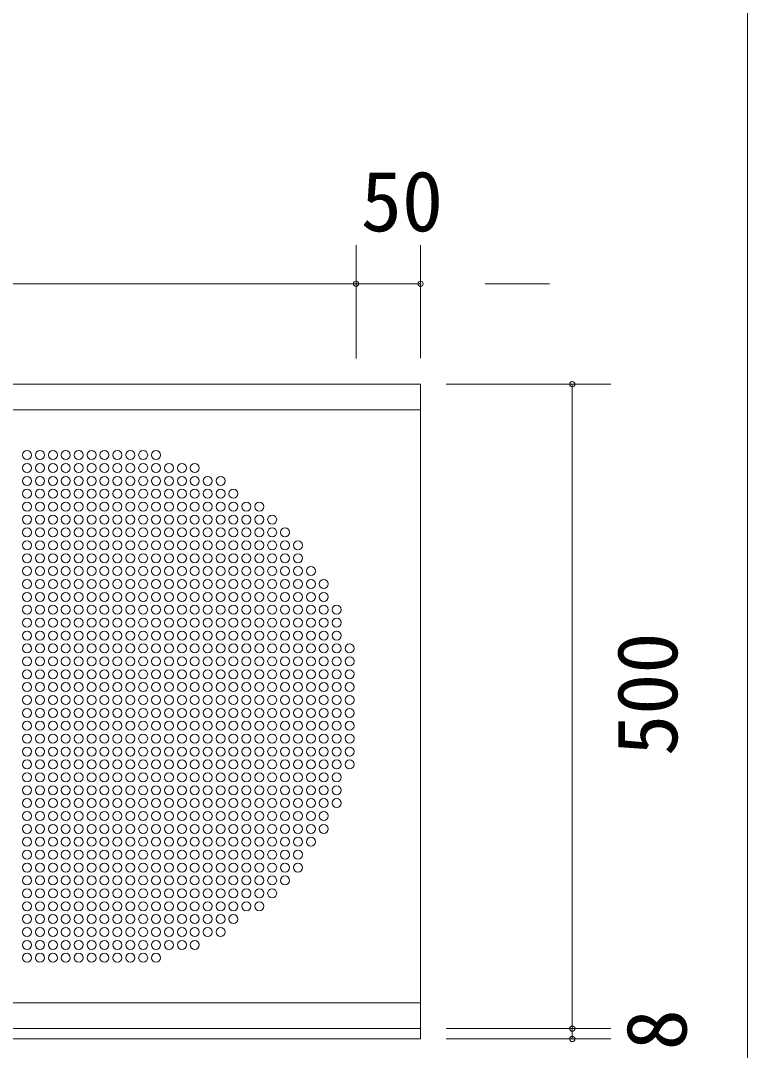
# Model space of a CAD drawing. Units: millimetres, scale not verified. Extents: x -2012 to 2012, y -1388 to 1388.
# Drawn here: x 1449 to 2012, y -838 to -39 of the extents above; entities that cross this region are included whole.
import ezdxf
from ezdxf.enums import TextEntityAlignment as Align

# ---------------------------------------------------------------- set-up
doc = ezdxf.new("R2010")
doc.units = ezdxf.units.MM
doc.header["$LTSCALE"] = 8
doc.header["$PDMODE"] = 32
doc.header["$PDSIZE"] = 4
for name, color, linetype, lineweight in [('0-1_(3m)ﾒッｼュﾊﾟﾈﾙ', 7, 'Continuous', 9), ('0-2_0', 7, 'Continuous', 9), ('1-4_図面枠', 7, 'Continuous', 9)]:
    doc.layers.add(name, color=color, linetype=linetype, lineweight=lineweight)
doc.styles.add('ＭＳ ゴシック', font='')
doc.styles.get('ＭＳ ゴシック').set_extended_font_data('MS Gothic')

msp = doc.modelspace()

# ---------------------------------------------------------------- linework, layer by layer
at = {"layer": '0-1_(3m)ﾒッｼュﾊﾟﾈﾙ'}
for p, q in [((1759.127, -321.179), (-1240.873, -321.179)), ((1759.127, -829.179), (1759.127, -321.179)), ((-1240.873, -341.179), (1759.127, -341.179)), ((-1240.873, -801.179), (1759.127, -801.179)), ((-1240.873, -821.179), (1759.127, -821.179)), ((-1240.873, -829.179), (1759.127, -829.179))]:
    msp.add_line(p, q, dxfattribs=at)
for centre in [(1454.127, -376.179), (1464.127, -376.179), (1474.127, -376.179), (1484.127, -376.179), (1494.127, -376.179), (1504.127, -376.179), (1514.127, -376.179), (1524.127, -376.179), (1534.127, -376.179), (1544.127, -376.179), (1554.127, -376.179), (1454.127, -386.179), (1464.127, -386.179), (1474.127, -386.179), (1484.127, -386.179), (1494.127, -386.179), (1504.127, -386.179), (1514.127, -386.179), (1524.127, -386.179), (1534.127, -386.179), (1544.127, -386.179), (1554.127, -386.179), (1564.127, -386.179), (1574.127, -386.179), (1584.127, -386.179), (1454.127, -396.179), (1464.127, -396.179), (1474.127, -396.179), (1484.127, -396.179), (1494.127, -396.179), (1504.127, -396.179), (1514.127, -396.179), (1524.127, -396.179), (1534.127, -396.179), (1544.127, -396.179), (1554.127, -396.179), (1564.127, -396.179), (1574.127, -396.179), (1584.127, -396.179), (1594.127, -396.179), (1604.127, -396.179), (1454.127, -406.179), (1464.127, -406.179), (1474.127, -406.179), (1484.127, -406.179), (1494.127, -406.179), (1504.127, -406.179), (1514.127, -406.179), (1524.127, -406.179), (1534.127, -406.179), (1544.127, -406.179), (1554.127, -406.179), (1564.127, -406.179), (1574.127, -406.179), (1584.127, -406.179), (1594.127, -406.179), (1604.127, -406.179), (1614.127, -406.179), (1454.127, -416.179), (1464.127, -416.179), (1474.127, -416.179), (1484.127, -416.179), (1494.127, -416.179), (1504.127, -416.179), (1514.127, -416.179), (1524.127, -416.179), (1534.127, -416.179), (1544.127, -416.179), (1554.127, -416.179), (1564.127, -416.179), (1574.127, -416.179), (1584.127, -416.179), (1594.127, -416.179), (1604.127, -416.179), (1614.127, -416.179), (1624.127, -416.179), (1634.127, -416.179), (1454.127, -426.179), (1464.127, -426.179), (1474.127, -426.179), (1484.127, -426.179), (1494.127, -426.179), (1504.127, -426.179), (1514.127, -426.179), (1524.127, -426.179), (1534.127, -426.179), (1544.127, -426.179), (1554.127, -426.179), (1564.127, -426.179), (1574.127, -426.179), (1584.127, -426.179), (1594.127, -426.179), (1604.127, -426.179), (1614.127, -426.179), (1624.127, -426.179), (1634.127, -426.179), (1644.127, -426.179), (1454.127, -436.179), (1464.127, -436.179), (1474.127, -436.179), (1484.127, -436.179), (1494.127, -436.179), (1504.127, -436.179), (1514.127, -436.179), (1524.127, -436.179), (1534.127, -436.179), (1544.127, -436.179), (1554.127, -436.179), (1564.127, -436.179), (1574.127, -436.179), (1584.127, -436.179), (1594.127, -436.179), (1604.127, -436.179), (1614.127, -436.179), (1624.127, -436.179), (1634.127, -436.179), (1644.127, -436.179), (1654.127, -436.179), (1454.127, -446.179), (1464.127, -446.179), (1474.127, -446.179), (1484.127, -446.179), (1494.127, -446.179), (1504.127, -446.179), (1514.127, -446.179), (1524.127, -446.179), (1534.127, -446.179), (1544.127, -446.179), (1554.127, -446.179), (1564.127, -446.179), (1574.127, -446.179), (1584.127, -446.179), (1594.127, -446.179), (1604.127, -446.179), (1614.127, -446.179), (1624.127, -446.179), (1634.127, -446.179), (1644.127, -446.179), (1654.127, -446.179), (1664.127, -446.179), (1454.127, -456.179), (1464.127, -456.179), (1474.127, -456.179), (1484.127, -456.179), (1494.127, -456.179), (1504.127, -456.179), (1514.127, -456.179), (1524.127, -456.179), (1534.127, -456.179), (1544.127, -456.179), (1554.127, -456.179), (1564.127, -456.179), (1574.127, -456.179), (1584.127, -456.179), (1594.127, -456.179), (1604.127, -456.179), (1614.127, -456.179), (1624.127, -456.179), (1634.127, -456.179), (1644.127, -456.179), (1654.127, -456.179), (1664.127, -456.179), (1454.127, -466.179), (1464.127, -466.179), (1474.127, -466.179), (1484.127, -466.179), (1494.127, -466.179), (1504.127, -466.179), (1514.127, -466.179), (1524.127, -466.179), (1534.127, -466.179), (1544.127, -466.179), (1554.127, -466.179), (1564.127, -466.179), (1574.127, -466.179), (1584.127, -466.179), (1594.127, -466.179), (1604.127, -466.179), (1614.127, -466.179), (1624.127, -466.179), (1634.127, -466.179), (1644.127, -466.179), (1654.127, -466.179), (1664.127, -466.179), (1674.127, -466.179), (1454.127, -476.179), (1464.127, -476.179), (1474.127, -476.179), (1484.127, -476.179), (1494.127, -476.179), (1504.127, -476.179), (1514.127, -476.179), (1524.127, -476.179), (1534.127, -476.179), (1544.127, -476.179), (1554.127, -476.179), (1564.127, -476.179), (1574.127, -476.179), (1584.127, -476.179), (1594.127, -476.179), (1604.127, -476.179), (1614.127, -476.179), (1624.127, -476.179), (1634.127, -476.179), (1644.127, -476.179), (1654.127, -476.179), (1664.127, -476.179), (1674.127, -476.179), (1684.127, -476.179), (1454.127, -486.179), (1464.127, -486.179), (1474.127, -486.179), (1484.127, -486.179), (1494.127, -486.179), (1504.127, -486.179), (1514.127, -486.179), (1524.127, -486.179), (1534.127, -486.179), (1544.127, -486.179), (1554.127, -486.179), (1564.127, -486.179), (1574.127, -486.179), (1584.127, -486.179), (1594.127, -486.179), (1604.127, -486.179), (1614.127, -486.179), (1624.127, -486.179), (1634.127, -486.179), (1644.127, -486.179), (1654.127, -486.179), (1664.127, -486.179), (1674.127, -486.179), (1684.127, -486.179), (1454.127, -496.179), (1464.127, -496.179), (1474.127, -496.179), (1484.127, -496.179), (1494.127, -496.179), (1504.127, -496.179), (1514.127, -496.179), (1524.127, -496.179), (1534.127, -496.179), (1544.127, -496.179), (1554.127, -496.179), (1564.127, -496.179), (1574.127, -496.179), (1584.127, -496.179), (1594.127, -496.179), (1604.127, -496.179), (1614.127, -496.179), (1624.127, -496.179), (1634.127, -496.179), (1644.127, -496.179), (1654.127, -496.179), (1664.127, -496.179), (1674.127, -496.179), (1684.127, -496.179), (1694.127, -496.179), (1454.127, -506.179), (1464.127, -506.179), (1474.127, -506.179), (1484.127, -506.179), (1494.127, -506.179), (1504.127, -506.179), (1514.127, -506.179), (1524.127, -506.179), (1534.127, -506.179), (1544.127, -506.179), (1554.127, -506.179), (1564.127, -506.179), (1574.127, -506.179), (1584.127, -506.179), (1594.127, -506.179), (1604.127, -506.179), (1614.127, -506.179), (1624.127, -506.179), (1634.127, -506.179), (1644.127, -506.179), (1654.127, -506.179), (1664.127, -506.179), (1674.127, -506.179), (1684.127, -506.179), (1694.127, -506.179), (1454.127, -516.179), (1464.127, -516.179), (1474.127, -516.179), (1484.127, -516.179), (1494.127, -516.179), (1504.127, -516.179), (1514.127, -516.179), (1524.127, -516.179), (1534.127, -516.179), (1544.127, -516.179), (1554.127, -516.179), (1564.127, -516.179), (1574.127, -516.179), (1584.127, -516.179), (1594.127, -516.179), (1604.127, -516.179), (1614.127, -516.179), (1624.127, -516.179), (1634.127, -516.179), (1644.127, -516.179), (1654.127, -516.179), (1664.127, -516.179), (1674.127, -516.179), (1684.127, -516.179), (1694.127, -516.179), (1454.127, -526.179), (1464.127, -526.179), (1474.127, -526.179), (1484.127, -526.179), (1494.127, -526.179), (1504.127, -526.179), (1514.127, -526.179), (1524.127, -526.179), (1534.127, -526.179), (1544.127, -526.179), (1554.127, -526.179), (1564.127, -526.179), (1574.127, -526.179), (1584.127, -526.179), (1594.127, -526.179), (1604.127, -526.179), (1614.127, -526.179), (1624.127, -526.179), (1634.127, -526.179), (1644.127, -526.179), (1654.127, -526.179), (1664.127, -526.179), (1674.127, -526.179), (1684.127, -526.179), (1694.127, -526.179), (1704.127, -526.179), (1454.127, -536.179), (1464.127, -536.179), (1474.127, -536.179), (1484.127, -536.179), (1494.127, -536.179), (1504.127, -536.179), (1514.127, -536.179), (1524.127, -536.179), (1534.127, -536.179), (1544.127, -536.179), (1554.127, -536.179), (1564.127, -536.179), (1574.127, -536.179), (1584.127, -536.179), (1594.127, -536.179), (1604.127, -536.179), (1614.127, -536.179), (1624.127, -536.179), (1634.127, -536.179), (1644.127, -536.179), (1654.127, -536.179), (1664.127, -536.179), (1674.127, -536.179), (1684.127, -536.179), (1694.127, -536.179), (1704.127, -536.179), (1454.127, -546.179), (1464.127, -546.179), (1474.127, -546.179), (1484.127, -546.179), (1494.127, -546.179), (1504.127, -546.179), (1514.127, -546.179), (1524.127, -546.179), (1534.127, -546.179), (1544.127, -546.179), (1554.127, -546.179), (1564.127, -546.179), (1574.127, -546.179), (1584.127, -546.179), (1594.127, -546.179), (1604.127, -546.179), (1614.127, -546.179), (1624.127, -546.179), (1634.127, -546.179), (1644.127, -546.179), (1654.127, -546.179), (1664.127, -546.179), (1674.127, -546.179), (1684.127, -546.179), (1694.127, -546.179), (1704.127, -546.179), (1454.127, -556.179), (1464.127, -556.179), (1474.127, -556.179), (1484.127, -556.179), (1494.127, -556.179), (1504.127, -556.179), (1514.127, -556.179), (1524.127, -556.179), (1534.127, -556.179), (1544.127, -556.179), (1554.127, -556.179), (1564.127, -556.179), (1574.127, -556.179), (1584.127, -556.179), (1594.127, -556.179), (1604.127, -556.179), (1614.127, -556.179), (1624.127, -556.179), (1634.127, -556.179), (1644.127, -556.179), (1654.127, -556.179), (1664.127, -556.179), (1674.127, -556.179), (1684.127, -556.179), (1694.127, -556.179), (1704.127, -556.179), (1454.127, -566.179), (1464.127, -566.179), (1474.127, -566.179), (1484.127, -566.179), (1494.127, -566.179), (1504.127, -566.179), (1514.127, -566.179), (1524.127, -566.179), (1534.127, -566.179), (1544.127, -566.179), (1554.127, -566.179), (1564.127, -566.179), (1574.127, -566.179), (1584.127, -566.179), (1594.127, -566.179), (1604.127, -566.179), (1614.127, -566.179), (1624.127, -566.179), (1634.127, -566.179), (1644.127, -566.179), (1654.127, -566.179), (1664.127, -566.179), (1674.127, -566.179), (1684.127, -566.179), (1694.127, -566.179), (1704.127, -566.179), (1454.127, -576.179), (1464.127, -576.179), (1474.127, -576.179), (1484.127, -576.179), (1494.127, -576.179), (1504.127, -576.179), (1514.127, -576.179), (1524.127, -576.179), (1534.127, -576.179), (1544.127, -576.179), (1554.127, -576.179), (1564.127, -576.179), (1574.127, -576.179), (1584.127, -576.179), (1594.127, -576.179), (1604.127, -576.179), (1614.127, -576.179), (1624.127, -576.179), (1634.127, -576.179), (1644.127, -576.179), (1654.127, -576.179), (1664.127, -576.179), (1674.127, -576.179), (1684.127, -576.179), (1694.127, -576.179), (1704.127, -576.179), (1454.127, -586.179), (1464.127, -586.179), (1474.127, -586.179), (1484.127, -586.179), (1494.127, -586.179), (1504.127, -586.179), (1514.127, -586.179), (1524.127, -586.179), (1534.127, -586.179), (1544.127, -586.179), (1554.127, -586.179), (1564.127, -586.179), (1574.127, -586.179), (1584.127, -586.179), (1594.127, -586.179), (1604.127, -586.179), (1614.127, -586.179), (1624.127, -586.179), (1634.127, -586.179), (1644.127, -586.179), (1654.127, -586.179), (1664.127, -586.179), (1674.127, -586.179), (1684.127, -586.179), (1694.127, -586.179), (1704.127, -586.179), (1454.127, -596.179), (1464.127, -596.179), (1474.127, -596.179), (1484.127, -596.179), (1494.127, -596.179), (1504.127, -596.179), (1514.127, -596.179), (1524.127, -596.179), (1534.127, -596.179), (1544.127, -596.179), (1554.127, -596.179), (1564.127, -596.179), (1574.127, -596.179), (1584.127, -596.179), (1594.127, -596.179), (1604.127, -596.179), (1614.127, -596.179), (1624.127, -596.179), (1634.127, -596.179), (1644.127, -596.179), (1654.127, -596.179), (1664.127, -596.179), (1674.127, -596.179), (1684.127, -596.179), (1694.127, -596.179), (1704.127, -596.179), (1454.127, -606.179), (1464.127, -606.179), (1474.127, -606.179), (1484.127, -606.179), (1494.127, -606.179), (1504.127, -606.179), (1514.127, -606.179), (1524.127, -606.179), (1534.127, -606.179), (1544.127, -606.179), (1554.127, -606.179), (1564.127, -606.179), (1574.127, -606.179), (1584.127, -606.179), (1594.127, -606.179), (1604.127, -606.179), (1614.127, -606.179), (1624.127, -606.179), (1634.127, -606.179), (1644.127, -606.179), (1654.127, -606.179), (1664.127, -606.179), (1674.127, -606.179), (1684.127, -606.179), (1694.127, -606.179), (1704.127, -606.179), (1454.127, -616.179), (1464.127, -616.179), (1474.127, -616.179), (1484.127, -616.179), (1494.127, -616.179), (1504.127, -616.179), (1514.127, -616.179), (1524.127, -616.179), (1534.127, -616.179), (1544.127, -616.179), (1554.127, -616.179), (1564.127, -616.179), (1574.127, -616.179), (1584.127, -616.179), (1594.127, -616.179), (1604.127, -616.179), (1614.127, -616.179), (1624.127, -616.179), (1634.127, -616.179), (1644.127, -616.179), (1654.127, -616.179), (1664.127, -616.179), (1674.127, -616.179), (1684.127, -616.179), (1694.127, -616.179), (1704.127, -616.179), (1454.127, -626.179), (1464.127, -626.179), (1474.127, -626.179), (1484.127, -626.179), (1494.127, -626.179), (1504.127, -626.179), (1514.127, -626.179), (1524.127, -626.179), (1534.127, -626.179), (1544.127, -626.179), (1554.127, -626.179), (1564.127, -626.179), (1574.127, -626.179), (1584.127, -626.179), (1594.127, -626.179), (1604.127, -626.179), (1614.127, -626.179), (1624.127, -626.179), (1634.127, -626.179), (1644.127, -626.179), (1654.127, -626.179), (1664.127, -626.179), (1674.127, -626.179), (1684.127, -626.179), (1694.127, -626.179), (1454.127, -636.179), (1464.127, -636.179), (1474.127, -636.179), (1484.127, -636.179), (1494.127, -636.179), (1504.127, -636.179), (1514.127, -636.179), (1524.127, -636.179), (1534.127, -636.179), (1544.127, -636.179), (1554.127, -636.179), (1564.127, -636.179), (1574.127, -636.179), (1584.127, -636.179), (1594.127, -636.179), (1604.127, -636.179), (1614.127, -636.179), (1624.127, -636.179), (1634.127, -636.179), (1644.127, -636.179), (1654.127, -636.179), (1664.127, -636.179), (1674.127, -636.179), (1684.127, -636.179), (1694.127, -636.179), (1454.127, -646.179), (1464.127, -646.179), (1474.127, -646.179), (1484.127, -646.179), (1494.127, -646.179), (1504.127, -646.179), (1514.127, -646.179), (1524.127, -646.179), (1534.127, -646.179), (1544.127, -646.179), (1554.127, -646.179), (1564.127, -646.179), (1574.127, -646.179), (1584.127, -646.179), (1594.127, -646.179), (1604.127, -646.179), (1614.127, -646.179), (1624.127, -646.179), (1634.127, -646.179), (1644.127, -646.179), (1654.127, -646.179), (1664.127, -646.179), (1674.127, -646.179), (1684.127, -646.179), (1694.127, -646.179), (1454.127, -656.179), (1464.127, -656.179), (1474.127, -656.179), (1484.127, -656.179), (1494.127, -656.179), (1504.127, -656.179), (1514.127, -656.179), (1524.127, -656.179), (1534.127, -656.179), (1544.127, -656.179), (1554.127, -656.179), (1564.127, -656.179), (1574.127, -656.179), (1584.127, -656.179), (1594.127, -656.179), (1604.127, -656.179), (1614.127, -656.179), (1624.127, -656.179), (1634.127, -656.179), (1644.127, -656.179), (1654.127, -656.179), (1664.127, -656.179), (1674.127, -656.179), (1684.127, -656.179), (1454.127, -666.179), (1464.127, -666.179), (1474.127, -666.179), (1484.127, -666.179), (1494.127, -666.179), (1504.127, -666.179), (1514.127, -666.179), (1524.127, -666.179), (1534.127, -666.179), (1544.127, -666.179), (1554.127, -666.179), (1564.127, -666.179), (1574.127, -666.179), (1584.127, -666.179), (1594.127, -666.179), (1604.127, -666.179), (1614.127, -666.179), (1624.127, -666.179), (1634.127, -666.179), (1644.127, -666.179), (1654.127, -666.179), (1664.127, -666.179), (1674.127, -666.179), (1684.127, -666.179), (1454.127, -676.179), (1464.127, -676.179), (1474.127, -676.179), (1484.127, -676.179), (1494.127, -676.179), (1504.127, -676.179), (1514.127, -676.179), (1524.127, -676.179), (1534.127, -676.179), (1544.127, -676.179), (1554.127, -676.179), (1564.127, -676.179), (1574.127, -676.179), (1584.127, -676.179), (1594.127, -676.179), (1604.127, -676.179), (1614.127, -676.179), (1624.127, -676.179), (1634.127, -676.179), (1644.127, -676.179), (1654.127, -676.179), (1664.127, -676.179), (1674.127, -676.179), (1454.127, -686.179), (1464.127, -686.179), (1474.127, -686.179), (1484.127, -686.179), (1494.127, -686.179), (1504.127, -686.179), (1514.127, -686.179), (1524.127, -686.179), (1534.127, -686.179), (1544.127, -686.179), (1554.127, -686.179), (1564.127, -686.179), (1574.127, -686.179), (1584.127, -686.179), (1594.127, -686.179), (1604.127, -686.179), (1614.127, -686.179), (1624.127, -686.179), (1634.127, -686.179), (1644.127, -686.179), (1654.127, -686.179), (1664.127, -686.179), (1454.127, -696.179), (1464.127, -696.179), (1474.127, -696.179), (1484.127, -696.179), (1494.127, -696.179), (1504.127, -696.179), (1514.127, -696.179), (1524.127, -696.179), (1534.127, -696.179), (1544.127, -696.179), (1554.127, -696.179), (1564.127, -696.179), (1574.127, -696.179), (1584.127, -696.179), (1594.127, -696.179), (1604.127, -696.179), (1614.127, -696.179), (1624.127, -696.179), (1634.127, -696.179), (1644.127, -696.179), (1654.127, -696.179), (1664.127, -696.179), (1454.127, -706.179), (1464.127, -706.179), (1474.127, -706.179), (1484.127, -706.179), (1494.127, -706.179), (1504.127, -706.179), (1514.127, -706.179), (1524.127, -706.179), (1534.127, -706.179), (1544.127, -706.179), (1554.127, -706.179), (1564.127, -706.179), (1574.127, -706.179), (1584.127, -706.179), (1594.127, -706.179), (1604.127, -706.179), (1614.127, -706.179), (1624.127, -706.179), (1634.127, -706.179), (1644.127, -706.179), (1654.127, -706.179), (1454.127, -716.179), (1464.127, -716.179), (1474.127, -716.179), (1484.127, -716.179), (1494.127, -716.179), (1504.127, -716.179), (1514.127, -716.179), (1524.127, -716.179), (1534.127, -716.179), (1544.127, -716.179), (1554.127, -716.179), (1564.127, -716.179), (1574.127, -716.179), (1584.127, -716.179), (1594.127, -716.179), (1604.127, -716.179), (1614.127, -716.179), (1624.127, -716.179), (1634.127, -716.179), (1644.127, -716.179), (1454.127, -726.179), (1464.127, -726.179), (1474.127, -726.179), (1484.127, -726.179), (1494.127, -726.179), (1504.127, -726.179), (1514.127, -726.179), (1524.127, -726.179), (1534.127, -726.179), (1544.127, -726.179), (1554.127, -726.179), (1564.127, -726.179), (1574.127, -726.179), (1584.127, -726.179), (1594.127, -726.179), (1604.127, -726.179), (1614.127, -726.179), (1624.127, -726.179), (1634.127, -726.179), (1454.127, -736.179), (1464.127, -736.179), (1474.127, -736.179), (1484.127, -736.179), (1494.127, -736.179), (1504.127, -736.179), (1514.127, -736.179), (1524.127, -736.179), (1534.127, -736.179), (1544.127, -736.179), (1554.127, -736.179), (1564.127, -736.179), (1574.127, -736.179), (1584.127, -736.179), (1594.127, -736.179), (1604.127, -736.179), (1614.127, -736.179), (1454.127, -746.179), (1464.127, -746.179), (1474.127, -746.179), (1484.127, -746.179), (1494.127, -746.179), (1504.127, -746.179), (1514.127, -746.179), (1524.127, -746.179), (1534.127, -746.179), (1544.127, -746.179), (1554.127, -746.179), (1564.127, -746.179), (1574.127, -746.179), (1584.127, -746.179), (1594.127, -746.179), (1604.127, -746.179), (1454.127, -756.179), (1464.127, -756.179), (1474.127, -756.179), (1484.127, -756.179), (1494.127, -756.179), (1504.127, -756.179), (1514.127, -756.179), (1524.127, -756.179), (1534.127, -756.179), (1544.127, -756.179), (1554.127, -756.179), (1564.127, -756.179), (1574.127, -756.179), (1584.127, -756.179), (1454.127, -766.179), (1464.127, -766.179), (1474.127, -766.179), (1484.127, -766.179), (1494.127, -766.179), (1504.127, -766.179), (1514.127, -766.179), (1524.127, -766.179), (1534.127, -766.179), (1544.127, -766.179), (1554.127, -766.179)]:
    msp.add_circle(centre, 3.5, dxfattribs=at)
at = {"layer": '0-2_0'}
for p, q in [((1709.127, -300.904), (1709.127, -213.258)), ((1709.127, -301.179), (1709.127, -213.258)), ((1759.127, -300.904), (1759.127, -213.258)), ((1709.127, -243.258), (-1190.873, -243.258)), ((-1140.873, -243.258), (1659.127, -243.258)), ((1659.127, -243.258), (1609.127, -243.258)), ((1809.127, -243.258), (1859.127, -243.258)), ((1779.127, -321.179), (1906.773, -321.179)), ((1876.773, -821.179), (1876.773, -321.179)), ((1876.773, -371.179), (1876.773, -771.179)), ((1876.773, -771.179), (1876.773, -721.179)), ((1779.127, -821.179), (1906.773, -821.179)), ((1779.127, -821.179), (1906.773, -821.179)), ((1779.127, -829.179), (1906.773, -829.179))]:
    msp.add_line(p, q, dxfattribs=at)
for points in [[(1709.127, -243.258), (1759.127, -243.258), (1709.127, -243.258)], [(1876.773, -821.179), (1876.773, -829.179), (1876.773, -821.179)]]:
    msp.add_lwpolyline(points, dxfattribs=at)
for p in [(1709.127, -243.258), (1759.127, -243.258), (1876.773, -321.179), (1876.773, -821.179), (1876.773, -829.179)]:
    msp.add_point(p, dxfattribs=at)
at = {"layer": '1-4_図面枠'}
msp.add_line((2012.5, -1237.5), (2012.5, 1387.5), dxfattribs=at)
msp.add_lwpolyline([(-2012.5, -1387.5), (2012.5, -1387.5), (2012.5, 1387.5), (-2012.5, 1387.5)], dxfattribs=at)

# ---------------------------------------------------------------- texts
at = {"layer": '0-2_0', "color": 2, "style": 'ＭＳ ゴシック'}
msp.add_text('50', height=46.92, dxfattribs=at).set_placement((1712.812, -216.662), align=Align.BOTTOM_LEFT)
for s, p in [('500', (1972.243, -609.579)), ('8', (1979.418, -837.979))]:
    msp.add_text(s, height=46.92, rotation=90, dxfattribs=at).set_placement(p, align=Align.BOTTOM_LEFT)

doc.saveas('drawing.dxf')
